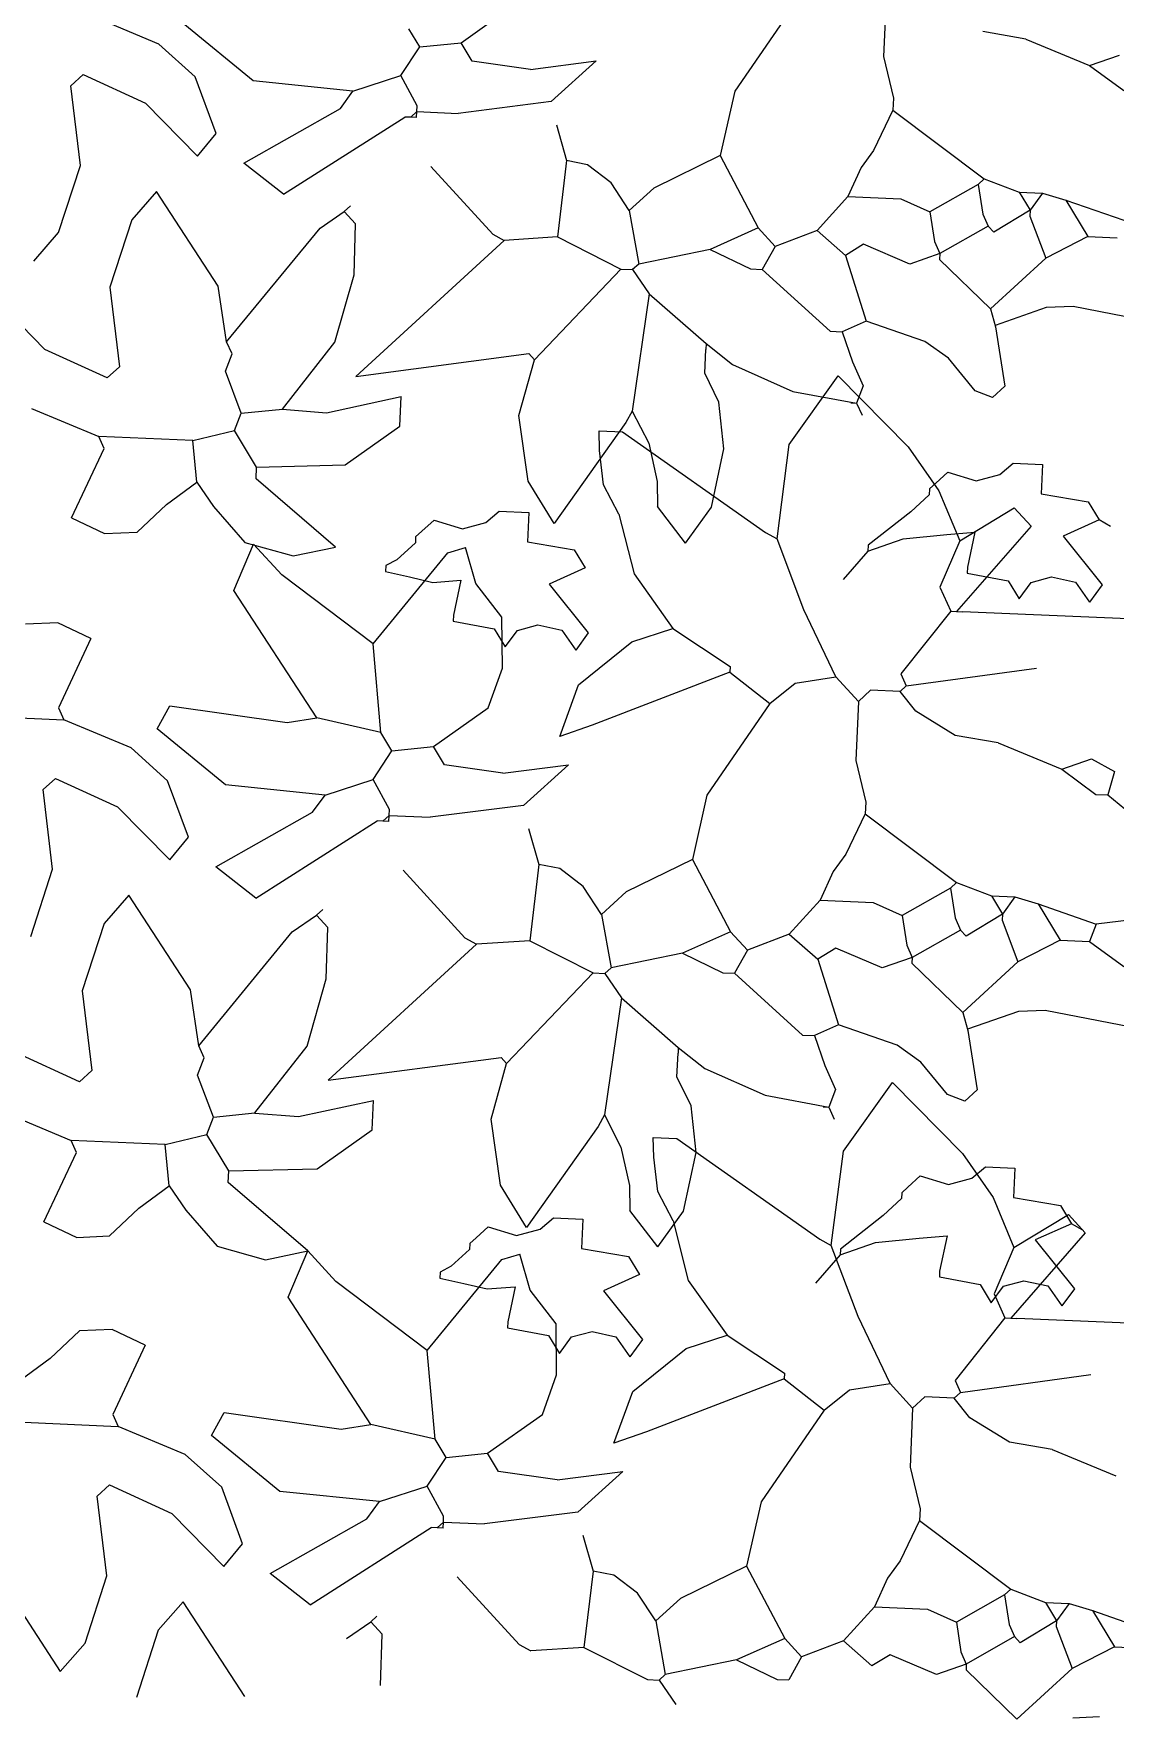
# Model space of a CAD drawing. Header units: inches. Extents: x 78.7 to 90.4, y 46.3 to 56.4.
# Drawn here: x 81.78 to 82.366, y 54.021 to 54.934 of the extents above; entities that cross this region are included whole.
import ezdxf

# ---------------------------------------------------------------- set-up
doc = ezdxf.new("R2010")
doc.units = ezdxf.units.IN
doc.header["$MEASUREMENT"] = 0
doc.layers.add('VERDE_siepe', color=96, linetype='Continuous')

msp = doc.modelspace()

# ---------------------------------------------------------------- linework, layer by layer
at = {"layer": 'VERDE_siepe'}
for p, q in [((82.01169, 54.9291), (82.04133, 54.95015)), ((82.19394, 54.95244), (82.15985, 54.90285)), ((82.24187, 54.95355), (82.24048, 54.92168)), ((81.84792, 54.92844), (81.81153, 54.94367)), ((81.89907, 54.90847), (81.86209, 54.93881)), ((81.98925, 54.92688), (81.98329, 54.93671)), ((81.98925, 54.92688), (82.01169, 54.9291)), ((82.01764, 54.91926), (82.01169, 54.9291)), ((82.3175, 54.9311), (82.29433, 54.93516)), ((82.3175, 54.9311), (82.35198, 54.91682)), ((81.86767, 54.91068), (81.84792, 54.92844)), ((81.97899, 54.91137), (81.98925, 54.92688)), ((82.24048, 54.92168), (82.24587, 54.8991)), ((82.35198, 54.91682), (82.36819, 54.9225)), ((81.80696, 54.91194), (81.80031, 54.90585)), ((81.80696, 54.91195), (81.84067, 54.8965)), ((81.95309, 54.90292), (81.97899, 54.91137)), ((81.98786, 54.89502), (81.97899, 54.91137)), ((82.04936, 54.91468), (82.01764, 54.91926)), ((82.04936, 54.91468), (82.08491, 54.91927)), ((82.08491, 54.91927), (82.0605, 54.8973)), ((82.35198, 54.91682), (82.37054, 54.90324)), ((81.80548, 54.86272), (81.80031, 54.90585)), ((81.87899, 54.88007), (81.86767, 54.91068)), ((81.95309, 54.90292), (81.89907, 54.90847)), ((81.9463, 54.89364), (81.95309, 54.90292)), ((82.15985, 54.90285), (82.15195, 54.86808)), ((81.84067, 54.8965), (81.86888, 54.86775)), ((81.89393, 54.864), (81.9463, 54.89364)), ((81.98772, 54.89184), (81.98786, 54.89502)), ((82.0605, 54.8973), (82.01002, 54.89086)), ((82.24559, 54.89273), (82.23506, 54.87085)), ((82.24587, 54.8991), (82.24559, 54.89273)), ((82.24559, 54.89273), (82.29505, 54.85547)), ((81.91555, 54.8471), (81.9812, 54.88892)), ((81.9844, 54.88878), (81.9812, 54.88892)), ((81.9844, 54.88878), (81.98772, 54.89184)), ((81.98758, 54.88864), (81.9844, 54.88878)), ((81.98758, 54.88864), (81.98772, 54.89184)), ((81.98772, 54.89184), (82.01002, 54.89086)), ((82.06329, 54.88472), (82.06883, 54.86533)), ((81.86888, 54.86775), (81.87899, 54.88007)), ((82.06883, 54.86533), (82.06385, 54.82404)), ((82.08011, 54.86311), (82.06883, 54.86533)), ((82.15195, 54.86808), (82.11607, 54.85049)), ((82.15195, 54.86808), (82.17259, 54.82888)), ((82.23506, 54.87085), (82.22828, 54.86157)), ((81.79365, 54.82634), (81.80548, 54.86272)), ((81.91555, 54.8471), (81.89393, 54.864)), ((81.99527, 54.86215), (82.0288, 54.82557)), ((82.09288, 54.85334), (82.08011, 54.86311)), ((82.22828, 54.86157), (82.22121, 54.84591)), ((81.84675, 54.84865), (81.83332, 54.83328)), ((81.88014, 54.79741), (81.84676, 54.84865)), ((82.10277, 54.83831), (82.09288, 54.85334)), ((82.11607, 54.85049), (82.10277, 54.83831)), ((82.29172, 54.85241), (82.26554, 54.8376)), ((82.29505, 54.85547), (82.29172, 54.85241)), ((82.29172, 54.85241), (82.29421, 54.83635)), ((82.29505, 54.85547), (82.31389, 54.84826)), ((82.31389, 54.84826), (82.31984, 54.83842)), ((82.31389, 54.84826), (82.32663, 54.8477)), ((82.32663, 54.8477), (82.31984, 54.83842)), ((82.32663, 54.8477), (82.33923, 54.84396)), ((81.93528, 54.82884), (81.94843, 54.83784)), ((81.94843, 54.83784), (81.95176, 54.84088)), ((81.95453, 54.83119), (81.94843, 54.83784)), ((82.10277, 54.83831), (82.10789, 54.80936)), ((82.22121, 54.84591), (82.20444, 54.82749)), ((82.22121, 54.84591), (82.24988, 54.84466)), ((82.24988, 54.84466), (82.26554, 54.8376)), ((82.31984, 54.83842), (82.30016, 54.82651)), ((82.31984, 54.83842), (82.3197, 54.83524)), ((82.33923, 54.84396), (82.37068, 54.83301)), ((82.33923, 54.84396), (82.35115, 54.82429)), ((81.83332, 54.83328), (81.82149, 54.7969)), ((81.88471, 54.76719), (81.93528, 54.82884)), ((81.9537, 54.80342), (81.95453, 54.83119)), ((82.17259, 54.82888), (82.14654, 54.81725)), ((82.17259, 54.82888), (82.18173, 54.8189)), ((82.26554, 54.8376), (82.26803, 54.82153)), ((82.29712, 54.82983), (82.27093, 54.81501)), ((82.29421, 54.83635), (82.29712, 54.82983)), ((82.30016, 54.82651), (82.29712, 54.82983)), ((82.3197, 54.83524), (82.32828, 54.81251)), ((81.78021, 54.81097), (81.79365, 54.82634)), ((82.03503, 54.82211), (81.95476, 54.74854)), ((82.0288, 54.82557), (82.03503, 54.82211)), ((82.06385, 54.82404), (82.03503, 54.82211)), ((82.06385, 54.82404), (82.09819, 54.80659)), ((82.20444, 54.82749), (82.18173, 54.8189)), ((82.20444, 54.82749), (82.21982, 54.81405)), ((82.22966, 54.82001), (82.21982, 54.81405)), ((82.25473, 54.80934), (82.22966, 54.82001)), ((82.26803, 54.82153), (82.27093, 54.81501)), ((82.35115, 54.82429), (82.32828, 54.81251)), ((82.35115, 54.82429), (82.36707, 54.8236)), ((82.14654, 54.81725), (82.10789, 54.80936)), ((82.14654, 54.81725), (82.16843, 54.80672)), ((82.18173, 54.8189), (82.1748, 54.80644)), ((82.21982, 54.81405), (82.23103, 54.77845)), ((82.27093, 54.81501), (82.25473, 54.80934)), ((82.27093, 54.81501), (82.27079, 54.81183)), ((82.27079, 54.81183), (82.29836, 54.78509)), ((82.32828, 54.81251), (82.29836, 54.78509)), ((81.94331, 54.76702), (81.9537, 54.80342)), ((82.09819, 54.80659), (82.05137, 54.75755)), ((82.09819, 54.80659), (82.10457, 54.80631)), ((82.10789, 54.80936), (82.10457, 54.80631)), ((82.10457, 54.80631), (82.11357, 54.79314)), ((82.16843, 54.80672), (82.1748, 54.80644)), ((82.1748, 54.80644), (82.21164, 54.77291)), ((81.82149, 54.7969), (81.82666, 54.75376)), ((81.88471, 54.7672), (81.88014, 54.79741)), ((82.11357, 54.79314), (82.10442, 54.72971)), ((82.11357, 54.79314), (82.14432, 54.76627)), ((81.7863, 54.76311), (81.75809, 54.79187)), ((82.29836, 54.78509), (82.30113, 54.77539)), ((82.3286, 54.78575), (82.30092, 54.7761)), ((82.34311, 54.78634), (82.3286, 54.78575)), ((82.40641, 54.774), (82.34311, 54.78634)), ((82.23103, 54.77845), (82.21802, 54.77264)), ((82.26291, 54.76748), (82.23103, 54.77845)), ((82.30113, 54.77539), (82.30611, 54.74326)), ((81.88761, 54.76068), (81.88471, 54.76719)), ((81.91504, 54.73076), (81.94331, 54.76702)), ((82.14432, 54.76627), (82.14418, 54.76308)), ((82.14432, 54.76627), (82.15876, 54.75488)), ((82.21164, 54.77291), (82.21802, 54.77264)), ((82.21802, 54.77264), (82.2237, 54.75642)), ((82.2756, 54.75835), (82.26291, 54.76748)), ((81.82001, 54.74767), (81.7863, 54.76311)), ((81.88401, 54.75126), (81.88761, 54.76068)), ((81.95476, 54.74854), (82.04832, 54.76088)), ((82.04304, 54.72736), (82.05137, 54.75755)), ((82.04832, 54.76088), (82.05137, 54.75755)), ((82.14362, 54.75034), (82.14418, 54.76308)), ((82.2237, 54.75642), (82.22951, 54.74341)), ((82.29005, 54.74077), (82.2756, 54.75835)), ((81.82001, 54.74767), (81.82666, 54.75376)), ((81.8926, 54.72855), (81.88401, 54.75126)), ((82.15133, 54.73464), (82.14362, 54.75034)), ((82.15876, 54.75488), (82.19139, 54.74032)), ((82.18943, 54.71159), (82.21598, 54.74883)), ((82.21598, 54.74883), (82.25388, 54.71032)), ((81.93872, 54.72883), (81.97918, 54.73754)), ((81.97848, 54.72161), (81.97918, 54.73754)), ((82.19139, 54.74032), (82.22591, 54.73399)), ((82.22951, 54.74341), (82.22591, 54.73399)), ((82.29947, 54.73716), (82.29005, 54.74077)), ((82.30611, 54.74326), (82.29947, 54.73716)), ((81.77904, 54.73118), (81.81544, 54.71595)), ((81.88899, 54.71913), (81.8926, 54.72855)), ((81.8926, 54.72855), (81.91504, 54.73076)), ((81.91504, 54.73075), (81.93872, 54.72883)), ((82.10442, 54.72971), (82.10096, 54.72347)), ((82.10442, 54.72971), (82.11328, 54.7123)), ((82.15405, 54.70938), (82.15133, 54.73464)), ((82.22272, 54.73413), (82.22591, 54.73399)), ((82.22591, 54.73399), (82.22881, 54.72747)), ((81.86641, 54.71372), (81.88899, 54.71913)), ((81.90091, 54.69945), (81.88899, 54.71913)), ((81.94884, 54.70055), (81.97848, 54.72161)), ((82.04803, 54.69172), (82.04304, 54.72736)), ((82.10096, 54.72347), (82.06211, 54.66881)), ((81.81834, 54.70944), (81.81544, 54.71595)), ((81.86641, 54.71372), (81.81544, 54.71595)), ((81.86862, 54.69129), (81.86641, 54.71372)), ((82.0864, 54.71906), (82.09915, 54.71851)), ((82.08669, 54.70839), (82.0864, 54.71906)), ((82.09915, 54.71851), (82.17657, 54.66406)), ((82.11328, 54.7123), (82.11782, 54.69154)), ((82.18281, 54.6606), (82.18943, 54.71159)), ((82.25388, 54.71032), (82.27043, 54.68656)), ((81.80074, 54.6719), (81.81834, 54.70944)), ((82.08881, 54.68987), (82.08669, 54.70839)), ((82.14721, 54.67769), (82.15405, 54.70938)), ((82.3034, 54.69544), (82.31068, 54.70156)), ((82.31068, 54.70156), (82.32661, 54.70087)), ((82.32661, 54.70087), (82.32592, 54.68493)), ((81.90063, 54.69308), (81.90091, 54.69945)), ((81.9437, 54.65609), (81.90063, 54.69308)), ((81.90091, 54.69945), (81.94884, 54.70055)), ((82.26871, 54.69062), (82.27535, 54.69671)), ((82.27535, 54.69671), (82.29071, 54.692)), ((82.29071, 54.692), (82.3034, 54.69544)), ((81.85214, 54.67924), (81.86862, 54.69129)), ((81.86862, 54.69129), (81.87762, 54.67813)), ((82.06211, 54.66881), (82.04803, 54.69172)), ((82.0972, 54.67391), (82.08881, 54.68987)), ((82.11782, 54.69154), (82.11813, 54.67803)), ((82.26524, 54.68439), (82.25526, 54.67525)), ((82.26538, 54.68757), (82.26524, 54.68439)), ((82.26871, 54.69062), (82.26538, 54.68757)), ((82.27043, 54.68656), (82.28171, 54.65948)), ((82.32592, 54.68493), (82.35126, 54.68064)), ((81.83622, 54.66419), (81.85214, 54.67924)), ((81.87762, 54.67813), (81.89461, 54.65857)), ((82.02508, 54.66947), (82.03237, 54.67559)), ((82.03237, 54.67559), (82.0483, 54.67489)), ((82.0483, 54.67489), (82.0476, 54.65896)), ((82.0972, 54.67391), (82.10537, 54.64163)), ((82.13322, 54.65822), (82.11813, 54.67803)), ((82.13322, 54.65822), (82.14721, 54.67769)), ((82.25526, 54.67525), (82.23213, 54.6571)), ((82.28171, 54.65948), (82.31122, 54.67735)), ((82.31122, 54.67735), (82.32036, 54.66737)), ((82.35126, 54.68064), (82.35722, 54.6708)), ((81.80074, 54.6719), (81.8186, 54.66342)), ((81.99039, 54.66464), (81.98706, 54.6616)), ((81.99039, 54.66464), (81.99704, 54.67074)), ((81.99704, 54.67074), (82.01239, 54.66602)), ((82.01239, 54.66602), (82.02508, 54.66947)), ((82.32036, 54.66737), (82.28004, 54.62125)), ((82.35722, 54.6708), (82.33769, 54.66208)), ((82.36346, 54.66733), (82.35722, 54.6708)), ((81.8186, 54.66342), (81.83622, 54.66419)), ((81.88863, 54.63256), (81.8993, 54.65763)), ((81.89461, 54.65857), (81.92068, 54.65129)), ((81.91453, 54.641), (81.8993, 54.65763)), ((81.92068, 54.65129), (81.9437, 54.65609)), ((81.98692, 54.65841), (81.97695, 54.64927)), ((81.98706, 54.6616), (81.98692, 54.65841)), ((82.00444, 54.65305), (82.01414, 54.65581)), ((82.01967, 54.63642), (82.01414, 54.65581)), ((82.0476, 54.65896), (82.07295, 54.65466)), ((82.17657, 54.66406), (82.18281, 54.6606)), ((82.19726, 54.62218), (82.18281, 54.6606)), ((82.23199, 54.65391), (82.25117, 54.66059)), ((82.23213, 54.6571), (82.23199, 54.65391)), ((82.25117, 54.66059), (82.27472, 54.66299)), ((82.28171, 54.65948), (82.27104, 54.63441)), ((82.27472, 54.66299), (82.2899, 54.66416)), ((82.2899, 54.66416), (82.28588, 54.64518)), ((82.33769, 54.66208), (82.35888, 54.63561)), ((81.96399, 54.60373), (82.00444, 54.65305)), ((81.97695, 54.64927), (81.97093, 54.64608)), ((82.07295, 54.65466), (82.07891, 54.64483)), ((82.23199, 54.65391), (82.21856, 54.63854)), ((81.96399, 54.60373), (81.91453, 54.641)), ((81.97093, 54.64608), (81.9708, 54.64289)), ((81.9708, 54.64289), (81.98375, 54.64006)), ((81.98375, 54.64006), (81.9964, 54.63701)), ((81.9964, 54.63701), (82.01158, 54.63819)), ((82.01158, 54.63819), (82.00757, 54.61921)), ((82.07891, 54.64483), (82.05937, 54.6361)), ((82.10537, 54.64163), (82.12642, 54.61198)), ((82.28588, 54.64518), (82.28574, 54.64199)), ((82.28574, 54.64199), (82.3079, 54.63784)), ((82.3079, 54.63784), (82.31386, 54.628)), ((82.31386, 54.628), (82.32048, 54.637)), ((82.32048, 54.637), (82.33152, 54.63995)), ((82.33152, 54.63995), (82.34448, 54.6371)), ((82.34448, 54.6371), (82.35209, 54.62633)), ((81.93351, 54.56357), (81.88863, 54.63256)), ((82.0338, 54.61811), (82.01967, 54.63642)), ((82.05937, 54.6361), (82.08056, 54.60964)), ((82.27104, 54.63441), (82.27686, 54.62139)), ((82.35888, 54.63561), (82.35209, 54.62633)), ((82.00757, 54.61921), (82.00743, 54.61602)), ((82.21465, 54.58579), (82.19726, 54.62218)), ((82.27686, 54.62139), (82.24984, 54.58745)), ((82.27686, 54.62139), (82.28004, 54.62125)), ((82.28004, 54.62125), (82.28323, 54.62111)), ((82.38645, 54.61661), (82.28323, 54.62111)), ((81.79335, 54.61514), (81.77573, 54.61438)), ((81.81121, 54.60666), (81.79335, 54.61514)), ((82.00743, 54.61602), (82.02959, 54.61186)), ((82.02959, 54.61186), (82.03555, 54.60203)), ((82.03406, 54.59046), (82.0338, 54.61811)), ((82.03555, 54.60203), (82.04217, 54.61102)), ((82.04217, 54.61102), (82.0532, 54.61397)), ((82.0532, 54.61397), (82.06617, 54.61112)), ((82.06617, 54.61112), (82.07378, 54.60036)), ((82.08056, 54.60964), (82.07378, 54.60036)), ((82.10415, 54.60474), (82.12642, 54.61198)), ((82.12642, 54.61198), (82.15744, 54.59148)), ((81.81121, 54.60666), (81.79361, 54.56912)), ((81.96827, 54.55566), (81.96399, 54.60373)), ((82.07529, 54.58143), (82.10415, 54.60474)), ((82.15744, 54.59148), (82.1573, 54.58829)), ((82.02631, 54.5691), (82.03406, 54.59046)), ((82.1573, 54.58829), (82.08264, 54.55963)), ((82.1573, 54.58829), (82.17892, 54.57139)), ((82.17892, 54.57139), (82.1926, 54.58246)), ((82.1926, 54.58246), (82.21465, 54.58579)), ((82.21465, 54.58579), (82.22685, 54.5725)), ((82.24984, 54.58745), (82.25275, 54.58094)), ((82.25275, 54.58094), (82.3234, 54.59063)), ((82.06507, 54.55348), (82.07529, 54.58143)), ((82.23349, 54.57858), (82.22685, 54.5725)), ((82.24942, 54.57789), (82.23349, 54.57858)), ((82.25275, 54.58094), (82.24942, 54.57789)), ((82.2579, 54.56733), (82.24942, 54.57789)), ((81.74554, 54.56484), (81.79651, 54.56262)), ((81.79361, 54.56912), (81.79651, 54.56262)), ((81.84707, 54.55776), (81.85399, 54.57022)), ((81.85399, 54.57022), (81.91743, 54.56108)), ((81.99667, 54.54805), (82.02631, 54.5691)), ((82.17892, 54.57139), (82.14483, 54.5218)), ((82.22685, 54.5725), (82.22546, 54.54063)), ((82.27931, 54.55411), (82.2579, 54.56733)), ((81.83291, 54.54739), (81.79651, 54.56262)), ((81.88405, 54.52742), (81.84707, 54.55776)), ((81.91743, 54.56108), (81.93351, 54.56357)), ((81.96827, 54.55566), (81.93351, 54.56357)), ((81.97423, 54.54583), (81.96827, 54.55566)), ((82.08264, 54.55963), (82.06507, 54.55348)), ((81.85265, 54.52963), (81.83291, 54.54739)), ((81.96398, 54.53032), (81.97423, 54.54583)), ((81.97423, 54.54583), (81.99667, 54.54805)), ((82.00263, 54.53821), (81.99667, 54.54805)), ((82.30248, 54.55005), (82.27931, 54.55411)), ((82.30248, 54.55005), (82.33696, 54.53577)), ((82.03434, 54.53363), (82.00263, 54.53821)), ((82.03434, 54.53363), (82.06989, 54.53822)), ((82.06989, 54.53822), (82.04548, 54.51625)), ((82.22546, 54.54063), (82.23085, 54.51805)), ((82.33696, 54.53577), (82.35318, 54.54145)), ((82.35318, 54.54145), (82.36564, 54.53452)), ((81.79194, 54.53089), (81.78529, 54.5248)), ((81.79194, 54.53089), (81.82565, 54.51545)), ((81.86397, 54.49902), (81.85265, 54.52963)), ((81.93807, 54.52187), (81.96398, 54.53032)), ((81.97284, 54.51397), (81.96398, 54.53032)), ((82.33696, 54.53577), (82.35552, 54.52219)), ((82.36564, 54.53452), (82.3619, 54.52192)), ((81.79046, 54.48167), (81.78529, 54.5248)), ((81.93807, 54.52187), (81.88405, 54.52742)), ((81.93128, 54.51259), (81.93807, 54.52187)), ((82.14483, 54.5218), (82.13693, 54.48703)), ((82.35552, 54.52219), (82.3619, 54.52192)), ((82.3619, 54.52192), (82.37422, 54.5118)), ((81.82565, 54.51545), (81.85386, 54.4867)), ((81.87891, 54.48295), (81.93128, 54.51259)), ((81.96938, 54.50773), (81.9727, 54.51079)), ((81.97256, 54.50759), (81.9727, 54.51079)), ((81.9727, 54.51079), (81.97284, 54.51397)), ((81.9727, 54.51079), (81.995, 54.50981)), ((82.04548, 54.51625), (81.995, 54.50981)), ((82.23057, 54.51168), (82.22004, 54.4898)), ((82.23085, 54.51805), (82.23057, 54.51168)), ((82.23057, 54.51168), (82.28003, 54.47441)), ((81.90053, 54.46605), (81.96619, 54.50787)), ((81.96938, 54.50773), (81.96619, 54.50787)), ((81.97256, 54.50759), (81.96938, 54.50773)), ((82.04827, 54.50367), (82.05382, 54.48428)), ((81.85386, 54.4867), (81.86397, 54.49902)), ((81.90053, 54.46605), (81.87891, 54.48295)), ((82.05382, 54.48428), (82.04883, 54.44299)), ((82.06509, 54.48206), (82.05382, 54.48428)), ((82.07786, 54.47229), (82.06509, 54.48206)), ((82.13693, 54.48703), (82.10105, 54.46944)), ((82.13693, 54.48703), (82.15757, 54.44783)), ((82.22004, 54.4898), (82.21326, 54.48051)), ((81.77863, 54.44528), (81.79046, 54.48167)), ((81.98026, 54.4811), (82.01378, 54.44452)), ((82.21326, 54.48051), (82.20619, 54.46486)), ((82.28003, 54.47441), (82.2767, 54.47136)), ((82.28003, 54.47441), (82.29887, 54.46721)), ((81.83173, 54.4676), (81.8183, 54.45223)), ((81.86512, 54.41636), (81.83174, 54.4676)), ((82.08775, 54.45726), (82.07786, 54.47229)), ((82.10105, 54.46944), (82.08775, 54.45726)), ((82.20619, 54.46486), (82.18942, 54.44644)), ((82.20619, 54.46486), (82.23487, 54.46361)), ((82.23487, 54.46361), (82.25052, 54.45655)), ((82.2767, 54.47136), (82.25052, 54.45655)), ((82.2767, 54.47136), (82.2792, 54.4553)), ((82.29887, 54.46721), (82.30482, 54.45737)), ((82.29887, 54.46721), (82.31161, 54.46665)), ((82.31161, 54.46665), (82.30482, 54.45737)), ((82.31161, 54.46665), (82.32421, 54.46291)), ((81.92026, 54.44779), (81.93341, 54.45679)), ((81.93341, 54.45679), (81.93674, 54.45983)), ((81.93951, 54.45013), (81.93341, 54.45679)), ((82.08775, 54.45726), (82.09287, 54.42831)), ((82.25052, 54.45655), (82.25301, 54.44048)), ((82.2792, 54.4553), (82.2821, 54.44878)), ((82.30482, 54.45737), (82.28515, 54.44546)), ((82.30482, 54.45737), (82.30468, 54.45419)), ((82.32421, 54.46291), (82.35566, 54.45196)), ((82.32421, 54.46291), (82.33613, 54.44324)), ((81.8183, 54.45223), (81.80647, 54.41585)), ((81.86969, 54.38614), (81.92026, 54.44779)), ((81.93868, 54.42237), (81.93951, 54.45013)), ((82.15757, 54.44783), (82.13152, 54.4362)), ((82.15757, 54.44783), (82.16671, 54.43785)), ((82.18942, 54.44644), (82.16671, 54.43785)), ((82.18942, 54.44644), (82.2048, 54.433)), ((82.2821, 54.44878), (82.25591, 54.43396)), ((82.28515, 54.44546), (82.2821, 54.44878)), ((82.30468, 54.45419), (82.31326, 54.43146)), ((82.35566, 54.45196), (82.35205, 54.44254)), ((82.37492, 54.45431), (82.35566, 54.45196)), ((82.02001, 54.44106), (81.93974, 54.36749)), ((82.01378, 54.44452), (82.02001, 54.44106)), ((82.04883, 54.44299), (82.02001, 54.44106)), ((82.04883, 54.44299), (82.08317, 54.42554)), ((82.16671, 54.43785), (82.15978, 54.42539)), ((82.21464, 54.43896), (82.2048, 54.433)), ((82.23971, 54.42829), (82.21464, 54.43896)), ((82.25301, 54.44048), (82.25591, 54.43396)), ((82.33613, 54.44324), (82.31326, 54.43146)), ((82.33613, 54.44324), (82.35205, 54.44254)), ((82.35205, 54.44254), (82.37061, 54.42896)), ((82.09287, 54.42831), (82.08955, 54.42526)), ((82.13152, 54.4362), (82.09287, 54.42831)), ((82.13152, 54.4362), (82.15341, 54.42567)), ((82.2048, 54.433), (82.21601, 54.3974)), ((82.25591, 54.43396), (82.23971, 54.42829)), ((82.25591, 54.43396), (82.25578, 54.43078)), ((82.25578, 54.43078), (82.28334, 54.40404)), ((82.31326, 54.43146), (82.28334, 54.40404)), ((81.9283, 54.38597), (81.93868, 54.42237)), ((82.08317, 54.42554), (82.03635, 54.3765)), ((82.08317, 54.42554), (82.08955, 54.42526)), ((82.08955, 54.42526), (82.09855, 54.41209)), ((82.15341, 54.42567), (82.15978, 54.42539)), ((82.15978, 54.42539), (82.19662, 54.39186)), ((81.80647, 54.41585), (81.81164, 54.37271)), ((81.86969, 54.38615), (81.86512, 54.41636)), ((82.09855, 54.41209), (82.0894, 54.34866)), ((82.09855, 54.41209), (82.1293, 54.38522)), ((82.28334, 54.40404), (82.28611, 54.39434)), ((82.31358, 54.4047), (82.2859, 54.39505)), ((82.32809, 54.40528), (82.31358, 54.4047)), ((82.39139, 54.39295), (82.32809, 54.40528)), ((82.19662, 54.39186), (82.203, 54.39159)), ((82.21601, 54.3974), (82.203, 54.39159)), ((82.203, 54.39159), (82.20868, 54.37537)), ((82.2479, 54.38642), (82.21601, 54.3974)), ((82.28611, 54.39434), (82.29109, 54.3622)), ((81.80499, 54.36662), (81.77128, 54.38206)), ((81.87259, 54.37963), (81.86969, 54.38614)), ((81.90002, 54.34971), (81.9283, 54.38597)), ((82.1286, 54.36929), (82.12916, 54.38203)), ((82.1293, 54.38522), (82.12916, 54.38203)), ((82.1293, 54.38522), (82.14374, 54.37383)), ((82.26059, 54.3773), (82.2479, 54.38642)), ((81.80499, 54.36662), (81.81164, 54.37271)), ((81.86899, 54.37021), (81.87259, 54.37963)), ((81.93974, 54.36749), (82.0333, 54.37983)), ((82.02802, 54.34631), (82.03635, 54.3765)), ((82.0333, 54.37983), (82.03635, 54.3765)), ((82.14374, 54.37383), (82.17637, 54.35927)), ((82.20868, 54.37537), (82.21449, 54.36236)), ((82.27503, 54.35972), (82.26059, 54.3773)), ((81.87758, 54.34749), (81.86899, 54.37021)), ((82.13631, 54.35359), (82.1286, 54.36929)), ((82.21881, 54.329), (82.24535, 54.36624)), ((82.24535, 54.36624), (82.28325, 54.32773)), ((81.9237, 54.34778), (81.96416, 54.35649)), ((81.96346, 54.34056), (81.96416, 54.35649)), ((82.17637, 54.35927), (82.21089, 54.35294)), ((82.21449, 54.36236), (82.21089, 54.35294)), ((82.28445, 54.35611), (82.27503, 54.35972)), ((82.29109, 54.3622), (82.28445, 54.35611)), ((81.76402, 54.35013), (81.80042, 54.3349)), ((81.87397, 54.33808), (81.87758, 54.34749)), ((81.87758, 54.34749), (81.90002, 54.34971)), ((81.90002, 54.3497), (81.9237, 54.34778)), ((82.03301, 54.31067), (82.02802, 54.34631)), ((82.0894, 54.34866), (82.08594, 54.34242)), ((82.0894, 54.34866), (82.09826, 54.33125)), ((82.13903, 54.32833), (82.13631, 54.35359)), ((82.2077, 54.35308), (82.21089, 54.35294)), ((82.21089, 54.35294), (82.21379, 54.34642)), ((81.85139, 54.33267), (81.87397, 54.33808)), ((81.88589, 54.3184), (81.87397, 54.33808)), ((81.93382, 54.3195), (81.96346, 54.34056)), ((82.08594, 54.34242), (82.04709, 54.28776)), ((82.11578, 54.33647), (82.12853, 54.33592)), ((82.11606, 54.32581), (82.11578, 54.33647)), ((82.12853, 54.33592), (82.20595, 54.28148)), ((81.78572, 54.29085), (81.80332, 54.32839)), ((81.80332, 54.32839), (81.80042, 54.3349)), ((81.85139, 54.33267), (81.80042, 54.3349)), ((81.8536, 54.31023), (81.85139, 54.33267)), ((82.09826, 54.33125), (82.1028, 54.31049)), ((82.13219, 54.29664), (82.13903, 54.32833)), ((82.21218, 54.27802), (82.21881, 54.329)), ((82.28325, 54.32773), (82.29981, 54.30397)), ((81.88561, 54.31203), (81.88589, 54.3184)), ((81.88589, 54.3184), (81.93382, 54.3195)), ((82.11819, 54.30729), (82.11606, 54.32581)), ((82.28838, 54.31439), (82.29566, 54.32051)), ((82.29566, 54.32051), (82.31159, 54.31982)), ((82.31159, 54.31982), (82.3109, 54.30388)), ((81.83712, 54.29819), (81.8536, 54.31023)), ((81.8536, 54.31023), (81.86261, 54.29708)), ((81.92868, 54.27504), (81.88561, 54.31203)), ((82.04709, 54.28776), (82.03301, 54.31067)), ((82.1028, 54.31049), (82.10311, 54.29698)), ((82.25369, 54.30957), (82.25036, 54.30652)), ((82.25369, 54.30957), (82.26033, 54.31566)), ((82.26033, 54.31566), (82.27569, 54.31095)), ((82.27569, 54.31095), (82.28838, 54.31439)), ((82.12658, 54.29132), (82.11819, 54.30729)), ((82.25022, 54.30334), (82.24024, 54.2942)), ((82.25036, 54.30652), (82.25022, 54.30334)), ((82.29981, 54.30397), (82.31109, 54.27689)), ((82.3109, 54.30388), (82.33624, 54.29959)), ((82.33624, 54.29959), (82.3422, 54.28975)), ((81.78572, 54.29085), (81.80358, 54.28237)), ((81.8212, 54.28314), (81.83712, 54.29819)), ((81.86261, 54.29708), (81.87959, 54.27752)), ((82.05446, 54.28688), (82.06174, 54.293)), ((82.06174, 54.293), (82.07767, 54.2923)), ((82.07767, 54.2923), (82.07698, 54.27637)), ((82.11821, 54.27717), (82.10311, 54.29698)), ((82.11821, 54.27717), (82.13219, 54.29664)), ((82.12658, 54.29132), (82.13475, 54.25904)), ((82.24024, 54.2942), (82.21711, 54.27605)), ((82.31109, 54.27689), (82.3406, 54.29476)), ((82.3406, 54.29476), (82.34974, 54.28478)), ((81.80358, 54.28237), (81.8212, 54.28314)), ((82.01977, 54.28205), (82.01644, 54.27901)), ((82.01977, 54.28205), (82.02641, 54.28815)), ((82.02641, 54.28815), (82.04177, 54.28343)), ((82.04177, 54.28343), (82.05446, 54.28688)), ((82.20595, 54.28148), (82.21218, 54.27802)), ((82.23615, 54.27954), (82.2597, 54.28194)), ((82.2597, 54.28194), (82.27488, 54.28311)), ((82.27488, 54.28311), (82.27086, 54.26413)), ((82.34974, 54.28478), (82.30942, 54.23866)), ((82.3422, 54.28975), (82.32267, 54.28103)), ((82.34844, 54.28628), (82.3422, 54.28975)), ((81.87959, 54.27752), (81.90566, 54.27024)), ((81.90566, 54.27024), (81.92868, 54.27504)), ((81.91801, 54.24997), (81.92868, 54.27504)), ((81.94391, 54.25842), (81.92868, 54.27504)), ((82.0163, 54.27583), (82.00632, 54.26669)), ((82.01644, 54.27901), (82.0163, 54.27583)), ((82.03382, 54.27046), (82.04352, 54.27323)), ((82.04905, 54.25383), (82.04352, 54.27323)), ((82.07698, 54.27637), (82.10232, 54.27208)), ((82.10232, 54.27208), (82.10828, 54.26224)), ((82.21697, 54.27286), (82.20354, 54.25749)), ((82.22664, 54.2396), (82.21218, 54.27802)), ((82.21697, 54.27286), (82.23615, 54.27954)), ((82.21711, 54.27605), (82.21697, 54.27286)), ((82.31109, 54.27689), (82.30042, 54.25182)), ((82.32267, 54.28103), (82.34386, 54.25456)), ((81.99336, 54.22114), (82.03382, 54.27046)), ((82.00031, 54.26349), (82.00017, 54.2603)), ((82.00632, 54.26669), (82.00031, 54.26349)), ((82.27086, 54.26413), (82.27072, 54.26094)), ((81.99336, 54.22114), (81.94391, 54.25842)), ((82.00017, 54.2603), (82.01313, 54.25747)), ((82.01313, 54.25747), (82.02578, 54.25442)), ((82.02578, 54.25442), (82.04096, 54.2556)), ((82.04096, 54.2556), (82.03694, 54.23662)), ((82.06317, 54.23552), (82.04905, 54.25383)), ((82.10828, 54.26224), (82.08875, 54.25351)), ((82.13475, 54.25904), (82.15579, 54.22939)), ((82.27072, 54.26094), (82.29288, 54.25679)), ((82.29288, 54.25679), (82.29884, 54.24695)), ((82.29884, 54.24695), (82.30546, 54.25595)), ((82.30546, 54.25595), (82.3165, 54.2589)), ((82.3165, 54.2589), (82.32946, 54.25604)), ((82.32946, 54.25604), (82.33707, 54.24528)), ((82.34386, 54.25456), (82.33707, 54.24528)), ((81.96288, 54.18098), (81.91801, 54.24997)), ((82.08875, 54.25351), (82.10994, 54.22705)), ((82.30042, 54.25182), (82.30624, 54.2388)), ((82.03694, 54.23662), (82.0368, 54.23343)), ((82.06343, 54.20787), (82.06317, 54.23552)), ((82.24403, 54.20321), (82.22664, 54.2396)), ((82.30624, 54.2388), (82.27922, 54.20486)), ((82.30624, 54.2388), (82.30942, 54.23866)), ((82.30942, 54.23866), (82.3126, 54.23852)), ((82.41583, 54.23402), (82.3126, 54.23852)), ((81.8051, 54.23179), (81.78918, 54.21674)), ((81.82273, 54.23255), (81.8051, 54.23179)), ((81.84058, 54.22408), (81.82273, 54.23255)), ((82.0368, 54.23343), (82.05896, 54.22927)), ((82.05896, 54.22927), (82.06492, 54.21944)), ((82.06492, 54.21944), (82.07154, 54.22844)), ((82.07154, 54.22844), (82.08258, 54.23138)), ((82.08258, 54.23138), (82.09554, 54.22853)), ((82.09554, 54.22853), (82.10315, 54.21777)), ((82.10994, 54.22705), (82.10315, 54.21777)), ((82.13353, 54.22216), (82.15579, 54.22939)), ((82.15579, 54.22939), (82.18682, 54.20889)), ((81.84058, 54.22408), (81.82298, 54.18654)), ((81.99765, 54.17307), (81.99336, 54.22114)), ((82.10466, 54.19884), (82.13353, 54.22216)), ((81.78918, 54.21674), (81.7727, 54.20469)), ((82.18682, 54.20889), (82.18668, 54.20571)), ((82.05569, 54.18651), (82.06343, 54.20787)), ((82.18668, 54.20571), (82.11202, 54.17704)), ((82.18668, 54.20571), (82.20829, 54.1888)), ((82.20829, 54.1888), (82.22198, 54.19987)), ((82.22198, 54.19987), (82.24403, 54.20321)), ((82.24403, 54.20321), (82.25622, 54.18991)), ((82.27922, 54.20486), (82.28212, 54.19836)), ((82.28212, 54.19836), (82.35278, 54.20804)), ((82.09445, 54.17089), (82.10466, 54.19884)), ((82.25622, 54.18991), (82.25483, 54.15804)), ((82.26287, 54.196), (82.25622, 54.18991)), ((82.2788, 54.1953), (82.26287, 54.196)), ((82.28212, 54.19836), (82.2788, 54.1953)), ((82.28728, 54.18474), (82.2788, 54.1953)), ((81.77491, 54.18225), (81.82589, 54.18003)), ((81.82298, 54.18654), (81.82589, 54.18003)), ((81.87644, 54.17517), (81.88336, 54.18763)), ((81.88336, 54.18763), (81.94681, 54.17849)), ((81.94681, 54.17849), (81.96288, 54.18098)), ((81.99765, 54.17307), (81.96288, 54.18098)), ((82.02604, 54.16546), (82.05569, 54.18651)), ((82.20829, 54.1888), (82.1742, 54.13922)), ((82.30869, 54.17152), (82.28728, 54.18474)), ((81.86228, 54.1648), (81.82589, 54.18003)), ((81.91343, 54.14483), (81.87644, 54.17517)), ((82.0036, 54.16324), (81.99765, 54.17307)), ((82.11202, 54.17704), (82.09445, 54.17089)), ((81.88203, 54.14704), (81.86228, 54.1648)), ((81.99335, 54.14773), (82.0036, 54.16324)), ((82.0036, 54.16324), (82.02604, 54.16546)), ((82.032, 54.15562), (82.02604, 54.16546)), ((82.33186, 54.16746), (82.30869, 54.17152)), ((82.33186, 54.16746), (82.36634, 54.15318)), ((82.06372, 54.15104), (82.032, 54.15562)), ((82.06372, 54.15104), (82.09927, 54.15563)), ((82.09927, 54.15563), (82.07485, 54.13366)), ((82.25483, 54.15804), (82.26023, 54.13547)), ((81.82132, 54.1483), (81.81466, 54.14222)), ((81.82132, 54.14831), (81.85503, 54.13287)), ((81.89335, 54.11643), (81.88203, 54.14704)), ((81.96744, 54.13928), (81.91343, 54.14483)), ((81.96744, 54.13928), (81.99335, 54.14773)), ((82.00222, 54.13138), (81.99335, 54.14773)), ((81.81984, 54.09908), (81.81466, 54.14222)), ((81.96066, 54.13), (81.96744, 54.13928)), ((82.1742, 54.13922), (82.16631, 54.10444)), ((82.26023, 54.13547), (82.25995, 54.12909)), ((81.85503, 54.13287), (81.88323, 54.10411)), ((81.90829, 54.10036), (81.96066, 54.13)), ((81.99875, 54.12514), (82.00208, 54.1282)), ((82.00194, 54.12501), (82.00208, 54.1282)), ((82.00208, 54.1282), (82.00222, 54.13138)), ((82.00208, 54.1282), (82.02438, 54.12723)), ((82.07485, 54.13366), (82.02438, 54.12723)), ((82.25995, 54.12909), (82.24942, 54.10721)), ((82.25995, 54.12909), (82.30941, 54.09183)), ((81.9299, 54.08346), (81.99556, 54.12528)), ((81.99875, 54.12514), (81.99556, 54.12528)), ((82.00194, 54.12501), (81.99875, 54.12514)), ((82.07765, 54.12108), (82.08319, 54.10169)), ((81.88323, 54.10411), (81.89335, 54.11643)), ((81.76118, 54.09857), (81.79456, 54.04732)), ((81.80801, 54.0627), (81.81984, 54.09908)), ((81.9299, 54.08346), (81.90829, 54.10036)), ((82.08319, 54.10169), (82.0782, 54.0604)), ((82.09447, 54.09947), (82.08319, 54.10169)), ((82.10723, 54.0897), (82.09447, 54.09947)), ((82.16631, 54.10444), (82.13043, 54.08686)), ((82.16631, 54.10444), (82.18694, 54.06524)), ((82.24942, 54.10721), (82.24264, 54.09793)), ((82.00963, 54.09851), (82.04315, 54.06193)), ((82.11713, 54.07467), (82.10723, 54.0897)), ((82.24264, 54.09793), (82.23557, 54.08227)), ((82.30941, 54.09183), (82.30607, 54.08877)), ((82.30941, 54.09183), (82.32824, 54.08462)), ((81.86111, 54.08501), (81.84768, 54.06964)), ((81.8945, 54.03377), (81.86112, 54.08502)), ((82.13043, 54.08686), (82.11713, 54.07467)), ((82.23557, 54.08227), (82.2188, 54.06385)), ((82.23557, 54.08227), (82.26424, 54.08102)), ((82.26424, 54.08102), (82.2799, 54.07396)), ((82.30607, 54.08877), (82.2799, 54.07396)), ((82.30607, 54.08877), (82.30857, 54.07271)), ((82.32824, 54.08462), (82.33419, 54.07478)), ((82.32824, 54.08462), (82.34099, 54.08406)), ((82.34099, 54.08406), (82.33419, 54.07478)), ((82.34099, 54.08406), (82.35359, 54.08032)), ((82.35359, 54.08032), (82.38504, 54.06938)), ((82.35359, 54.08032), (82.3655, 54.06065)), ((81.94963, 54.0652), (81.96279, 54.0742)), ((81.96279, 54.0742), (81.96611, 54.07724)), ((81.96889, 54.06755), (81.96279, 54.0742)), ((82.11713, 54.07467), (82.12225, 54.04572)), ((82.2799, 54.07396), (82.28239, 54.05789)), ((82.30857, 54.07271), (82.31148, 54.0662)), ((82.33419, 54.07478), (82.31452, 54.06287)), ((82.33419, 54.07478), (82.33405, 54.0716)), ((82.33405, 54.0716), (82.34264, 54.04887)), ((81.79457, 54.04733), (81.80801, 54.0627)), ((81.84768, 54.06964), (81.83584, 54.03326)), ((81.96805, 54.03978), (81.96889, 54.06755)), ((82.18694, 54.06524), (82.1609, 54.05361)), ((82.18694, 54.06524), (82.19608, 54.05526)), ((82.2188, 54.06385), (82.19608, 54.05526)), ((82.2188, 54.06385), (82.23418, 54.05041)), ((82.31148, 54.0662), (82.28529, 54.05137)), ((82.31452, 54.06287), (82.31148, 54.0662)), ((82.04315, 54.06193), (82.04939, 54.05847)), ((82.0782, 54.0604), (82.04939, 54.05847)), ((82.0782, 54.0604), (82.11255, 54.04295)), ((82.1609, 54.05361), (82.12225, 54.04572)), ((82.1609, 54.05361), (82.18279, 54.04308)), ((82.19608, 54.05526), (82.18915, 54.0428)), ((82.24401, 54.05637), (82.23418, 54.05041)), ((82.26909, 54.0457), (82.24401, 54.05637)), ((82.28239, 54.05789), (82.28529, 54.05137)), ((82.3655, 54.06065), (82.34264, 54.04887)), ((82.3655, 54.06065), (82.38143, 54.05996)), ((82.12225, 54.04572), (82.11892, 54.04267)), ((82.28529, 54.05137), (82.26909, 54.0457)), ((82.28529, 54.05137), (82.28515, 54.04819)), ((82.28515, 54.04819), (82.31272, 54.02145)), ((82.34264, 54.04887), (82.31272, 54.02145)), ((82.11255, 54.04295), (82.11892, 54.04267)), ((82.11892, 54.04267), (82.12793, 54.02951)), ((82.18279, 54.04308), (82.18915, 54.0428)), ((82.35746, 54.0227), (82.34296, 54.02211))]:
    msp.add_line(p, q, dxfattribs=at)

doc.saveas('drawing.dxf')
